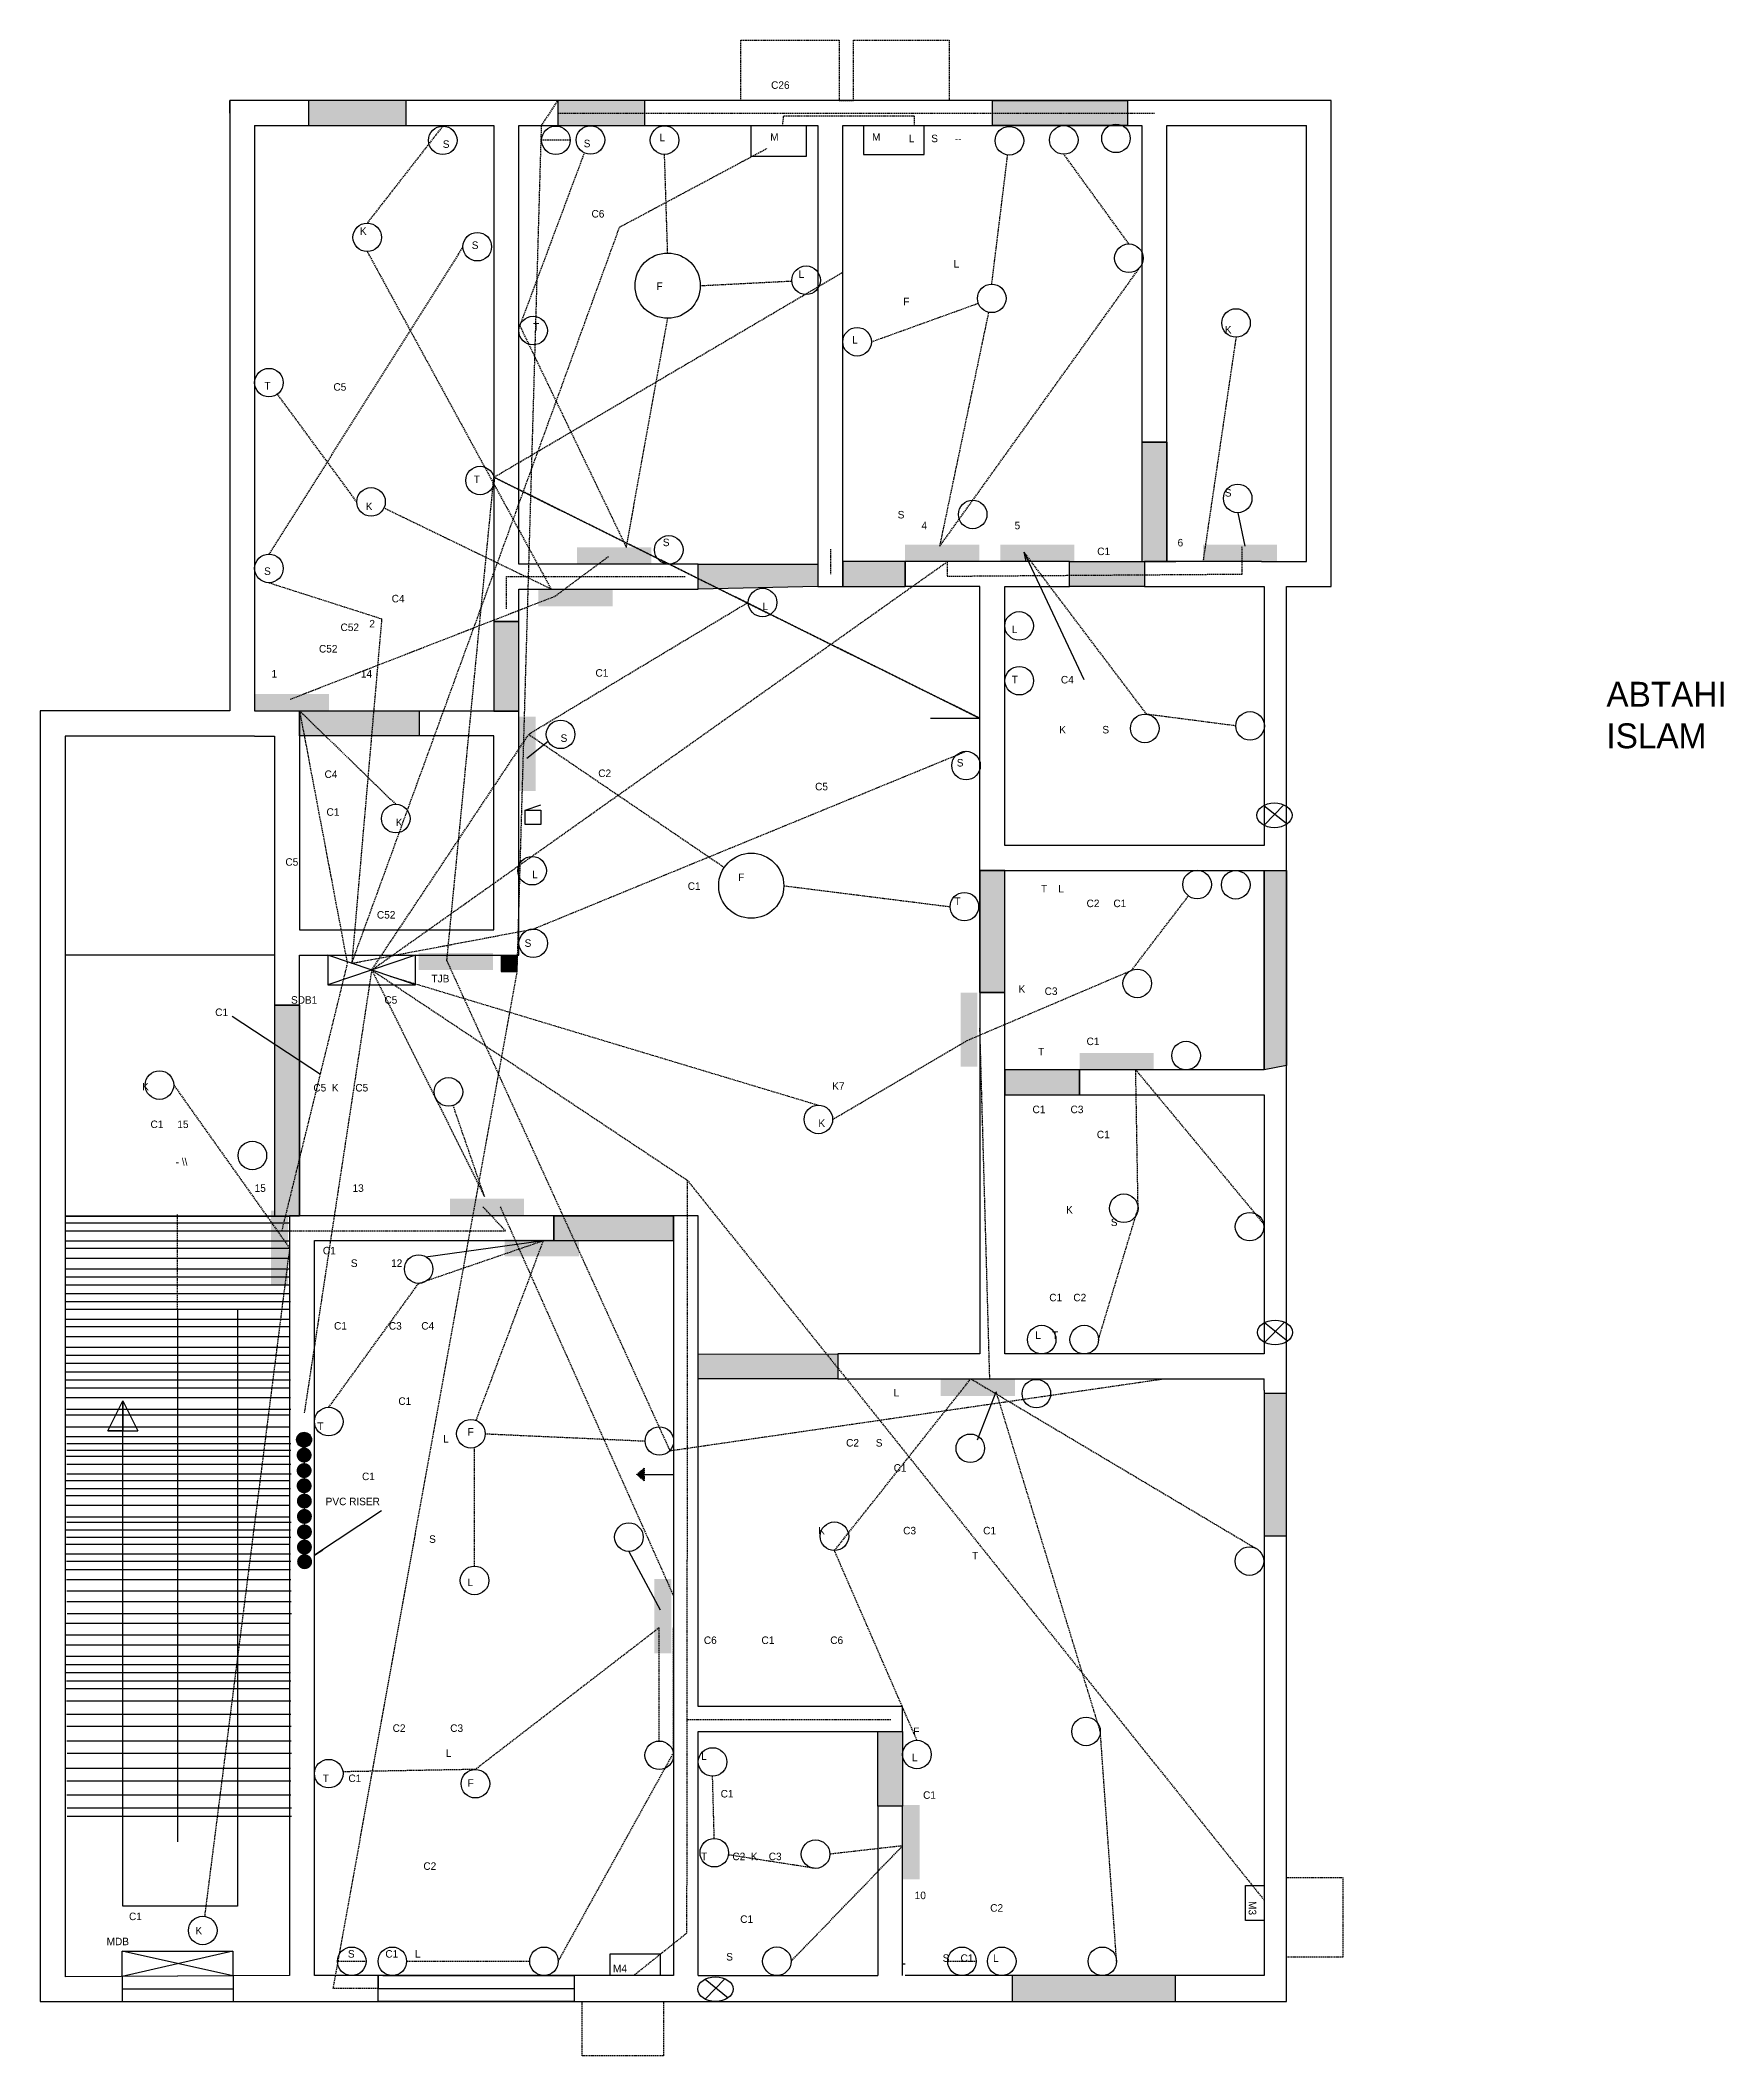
# Model space of a CAD drawing. Header units: inches. Extents: x 20 to 695, y 19 to 828.
import ezdxf

# ---------------------------------------------------------------- set-up
doc = ezdxf.new("R2010")
doc.units = ezdxf.units.IN
doc.header["$MEASUREMENT"] = 0
doc.linetypes.add('DASHED', pattern=[0.75, 0.5, -0.25])

msp = doc.modelspace()

# ---------------------------------------------------------------- hatches: boundary and pattern name
h = msp.add_hatch(color=256)
h.set_gradient(color1=(78, 102, 77), color2=(114, 148, 113), one_color=1, tint=0.51, name='INVCURVED')
h.paths.add_polyline_path([(166.48, 798.78), (166.48, 803.84), (127.25, 803.84), (127.25, 798.78)])
h.paths.add_polyline_path([(166.48, 793.78), (166.48, 798.78), (127.25, 798.78), (127.25, 793.78)])
h = msp.add_hatch(color=256)
h.set_gradient(color1=(3, 176, 23), color2=(9, 251, 37), one_color=1, tint=0.51, name='INVCURVED')
h.paths.add_polyline_path([(262.29, 798.78), (262.29, 803.84), (227.32, 803.84), (227.32, 798.78)])
h.paths.add_polyline_path([(262.29, 793.78), (262.29, 798.78), (227.32, 798.78), (227.32, 793.78)])
h = msp.add_hatch(color=256)
h.set_gradient(color1=(3, 176, 23), color2=(9, 251, 37), one_color=1, tint=0.51, name='INVCURVED')
h.paths.add_polyline_path([(455.89, 798.78), (455.89, 803.84), (401.68, 803.84), (401.68, 798.78)])
h.paths.add_polyline_path([(401.68, 798.78), (401.68, 793.78), (423.94, 793.78, -0.116663), (426.57, 793.78), (448.69, 793.78, -0.239467), (453.88, 793.78), (455.89, 793.78), (455.89, 798.78)])
h = msp.add_hatch(color=256)
h.set_gradient(color1=(107, 112, 5), color2=(237, 246, 65), one_color=1, tint=0.61, name='INVCURVED')
h.paths.add_polyline_path([(471.68, 666.78), (461.68, 666.78), (461.68, 618.78), (471.68, 618.78)])
h = msp.add_hatch(color=256)
h.set_gradient(color1=(219, 230, 219), color2=(79, 114, 79), one_color=1, tint=0.38, name='INVCURVED')
h.paths.add_polyline_path([(235, 624.57), (235, 617.78), (264.78, 617.78), (264.78, 624.57)])
h = msp.add_hatch(color=256)
h.set_gradient(color1=(219, 230, 219), color2=(79, 114, 79), one_color=1, tint=0.38, name='INVCURVED')
h.paths.add_polyline_path([(366.68, 625.57), (366.68, 618.78), (396.45, 618.78), (396.45, 625.57)])
h = msp.add_hatch(color=256)
h.set_gradient(color1=(219, 230, 219), color2=(79, 114, 79), one_color=1, tint=0.38, name='INVCURVED')
h.paths.add_polyline_path([(404.85, 625.57), (404.85, 618.78), (434.63, 618.78), (434.63, 625.57)])
h = msp.add_hatch(color=256)
h.set_gradient(color1=(219, 230, 219), color2=(79, 114, 79), one_color=1, tint=0.38, name='INVCURVED')
h.paths.add_polyline_path([(486.18, 625.57), (486.18, 618.78), (515.95, 618.78), (515.95, 625.57)])
h = msp.add_hatch(color=256)
h.set_gradient(color1=(25, 48, 179), color2=(63, 88, 228), one_color=1, tint=0.57, name='INVCURVED')
h.paths.add_polyline_path([(273.68, 346.23), (273.68, 356.23), (225.68, 356.23), (225.68, 346.23)])
h.paths.add_polyline_path([(123.68, 440.78), (113.68, 440.78), (113.68, 356.23), (119.68, 356.23), (123.68, 356.23)])
h.paths.add_polyline_path([(123.68, 558.92), (123.68, 548.92), (171.68, 548.92), (171.68, 558.92)])
h.paths.add_polyline_path([(211.68, 594.78), (201.68, 594.78), (201.68, 558.78), (211.68, 558.78)])
h.paths.add_polyline_path([(331.68, 608.78), (331.68, 617.78), (283.68, 617.78), (283.68, 607.78)])
h.paths.add_polyline_path([(366.68, 608.78), (366.68, 618.78), (341.68, 618.78), (341.68, 608.78)])
h.paths.add_polyline_path([(396.68, 445.78), (406.68, 445.78), (406.68, 494.78), (396.68, 494.78)])
h = msp.add_hatch(color=256)
h.set_gradient(color1=(83, 121, 83), one_color=1, tint=1, name='INVCURVED')
h.paths.add_polyline_path([(331.68, 608.78), (331.68, 617.78), (283.68, 617.78), (283.68, 607.78)])
h.paths.add_polyline_path([(123.68, 558.92), (123.68, 548.92), (171.68, 548.92), (171.68, 558.92)])
h.paths.add_polyline_path([(211.68, 594.78), (201.68, 594.78), (201.68, 558.78), (211.68, 558.78)])
h = msp.add_hatch(color=256)
h.set_gradient(color1=(133, 71, 105), color2=(178, 112, 149), one_color=1, tint=0.57, name='INVCURVED')
h.paths.add_polyline_path([(462.68, 608.78), (462.68, 618.78), (432.68, 618.78), (432.68, 608.78)])
h.paths.add_polyline_path([(436.68, 404.78), (436.68, 414.78), (406.68, 414.78), (406.68, 404.78)])
h.paths.add_polyline_path([(339.68, 290.78), (339.68, 300.78), (283.68, 300.67), (283.68, 290.78)])
h.paths.add_polyline_path([(355.68, 119.23), (365.68, 119.23), (365.68, 149.23), (355.68, 149.23)])
h = msp.add_hatch(color=256)
h.set_gradient(color1=(83, 121, 83), one_color=1, tint=1, name='INVCURVED')
h.paths.add_polyline_path([(341.68, 618.78), (341.68, 608.78), (366.68, 608.78), (366.68, 618.78)])
h = msp.add_hatch(color=256)
h.set_gradient(color1=(219, 230, 219), color2=(79, 114, 79), one_color=1, tint=0.38, name='INVCURVED')
h.paths.add_polyline_path([(219.52, 607.68), (219.52, 600.88), (249.29, 600.88), (249.29, 607.68)])
h = msp.add_hatch(color=256)
h.set_gradient(color1=(219, 230, 219), color2=(79, 114, 79), one_color=1, tint=0.38, name='INVCURVED')
h.paths.add_polyline_path([(105.68, 565.71), (105.68, 558.92), (135.45, 558.92), (135.45, 565.71)])
h = msp.add_hatch(color=256)
h.set_gradient(color1=(219, 230, 219), color2=(79, 114, 79), one_color=1, tint=0.38, name='INVCURVED')
h.paths.add_polyline_path([(218.48, 556.53), (211.68, 556.53), (211.68, 526.76), (218.48, 526.76)])
h = msp.add_hatch(color=256)
h.set_gradient(color1=(83, 121, 83), one_color=1, tint=1, name='INVCURVED')
h.paths.add_polyline_path([(396.68, 445.78), (406.68, 445.78), (406.68, 494.78), (396.68, 494.78)])
h = msp.add_hatch(color=256)
h.set_gradient(color1=(170, 8, 97), color2=(244, 16, 141), one_color=1, tint=0.51, name='INVCURVED')
h.paths.add_polyline_path([(514.68, 494.78), (510.68, 494.78), (510.68, 414.78), (514.68, 415.54)])
h.paths.add_polyline_path([(519.68, 494.78), (514.68, 494.78), (514.68, 415.54), (519.68, 416.5)])
h = msp.add_hatch(color=256)
h.set_gradient(color1=(219, 230, 219), color2=(79, 114, 79), one_color=1, tint=0.38, name='INVCURVED')
h.paths.add_polyline_path([(171.47, 461.66), (171.47, 454.86), (201.25, 454.86), (201.25, 461.66)])
h = msp.add_hatch(color=256)
h.set_gradient(color1=(15, 91, 103), color2=(81, 210, 230), one_color=1, tint=0.61, name='INVCURVED')
h.paths.add_polyline_path([(204.65, 460.78), (204.65, 454.2), (211, 454.2), (211, 460.78)])
h = msp.add_hatch(color=256)
h.set_gradient(color1=(219, 230, 219), color2=(79, 114, 79), one_color=1, tint=0.38, name='INVCURVED')
h.paths.add_polyline_path([(395.69, 445.78), (388.9, 445.78), (388.9, 416.01), (395.69, 416.01)])
h = msp.add_hatch(color=256)
h.set_gradient(color1=(83, 121, 83), one_color=1, tint=1, name='INVCURVED')
h.paths.add_polyline_path([(123.68, 440.78), (113.68, 440.78), (113.68, 356.23), (119.68, 356.23), (123.68, 356.23)])
h = msp.add_hatch(color=256)
h.set_gradient(color1=(219, 230, 219), color2=(79, 114, 79), one_color=1, tint=0.38, name='INVCURVED')
h.paths.add_polyline_path([(436.68, 421.57), (436.68, 414.78), (466.45, 414.78), (466.45, 421.57)])
h = msp.add_hatch(color=256)
h.set_gradient(color1=(219, 230, 219), color2=(79, 114, 79), one_color=1, tint=0.38, name='INVCURVED')
h.paths.add_polyline_path([(119.02, 358.27), (112.23, 358.27), (112.23, 328.49), (119.02, 328.49)])
h = msp.add_hatch(color=256)
h.set_gradient(color1=(219, 230, 219), color2=(79, 114, 79), one_color=1, tint=0.38, name='INVCURVED')
h.paths.add_polyline_path([(184.01, 363.03), (184.01, 356.23), (213.79, 356.23), (213.79, 363.03)])
h = msp.add_hatch(color=256)
h.set_gradient(color1=(198, 38, 6), one_color=1, tint=1, name='INVCURVED')
h.paths.add_polyline_path([(273.68, 346.23), (273.68, 356.23), (225.68, 356.23), (225.68, 346.23)])
h = msp.add_hatch(color=256)
h.set_gradient(color1=(219, 230, 219), color2=(79, 114, 79), one_color=1, tint=0.38, name='INVCURVED')
h.paths.add_polyline_path([(206.04, 346.79), (206.04, 339.99), (235.82, 339.99), (235.82, 346.79)])
h = msp.add_hatch(color=256)
h.set_gradient(color1=(219, 230, 219), color2=(79, 114, 79), one_color=1, tint=0.38, name='INVCURVED')
h.paths.add_polyline_path([(380.97, 290.68), (380.97, 283.88), (410.74, 283.88), (410.74, 290.68)])
h = msp.add_hatch(color=256)
h.set_gradient(color1=(7, 171, 147), color2=(15, 245, 211), one_color=1, tint=0.51, name='INVCURVED')
h.paths.add_polyline_path([(510.68, 227.67), (514.68, 227.67), (514.68, 284.82), (510.68, 284.82)])
h.paths.add_polyline_path([(519.68, 284.82), (514.68, 284.82), (514.68, 227.67), (519.68, 227.67)])
h = msp.add_hatch(color=6)
h.set_gradient(color1=(255, 0, 208), color2=(179, 0, 146), one_color=1, tint=0.35, name='INVCURVED')
h.paths.add_polyline_path([(128.51, 266.31, 1), (122.51, 266.31, 1)])
h = msp.add_hatch(color=6)
h.set_gradient(color1=(255, 0, 208), color2=(179, 0, 146), one_color=1, tint=0.35, name='INVCURVED')
h.paths.add_polyline_path([(128.53, 260.14, 1), (122.53, 260.14, 1)])
h = msp.add_hatch(color=6)
h.set_gradient(color1=(255, 0, 208), color2=(179, 0, 146), one_color=1, tint=0.35, name='INVCURVED')
h.paths.add_polyline_path([(128.53, 253.94, 1), (122.53, 253.94, 1)])
h = msp.add_hatch(color=6)
h.set_gradient(color1=(255, 0, 208), color2=(179, 0, 146), one_color=1, tint=0.35, name='INVCURVED')
h.paths.add_polyline_path([(128.53, 247.83, 1), (122.53, 247.83, 1)])
at = {"linetype": 'DASHED'}
h = msp.add_hatch(color=256, dxfattribs=at)
h.set_gradient(color1=(255, 255, 255), one_color=1, tint=1, name='INVCURVED')
h.paths.add_polyline_path([(261.96, 254.85), (258.96, 252.35), (261.96, 252.35)])
h.paths.add_polyline_path([(261.96, 252.35), (258.96, 252.35), (261.96, 249.85)])
h = msp.add_hatch(color=6)
h.set_gradient(color1=(255, 0, 208), color2=(179, 0, 146), one_color=1, tint=0.35, name='INVCURVED')
h.paths.add_polyline_path([(128.63, 241.69, 1), (122.63, 241.69, 1)])
h = msp.add_hatch(color=6)
h.set_gradient(color1=(255, 0, 208), color2=(179, 0, 146), one_color=1, tint=0.35, name='INVCURVED')
h.paths.add_polyline_path([(128.65, 235.52, 1), (122.65, 235.52, 1)])
h = msp.add_hatch(color=6)
h.set_gradient(color1=(255, 0, 208), color2=(179, 0, 146), one_color=1, tint=0.35, name='INVCURVED')
h.paths.add_polyline_path([(128.65, 229.32, 1), (122.65, 229.32, 1)])
h = msp.add_hatch(color=6)
h.set_gradient(color1=(255, 0, 208), color2=(179, 0, 146), one_color=1, tint=0.35, name='INVCURVED')
h.paths.add_polyline_path([(128.65, 223.22, 1), (122.65, 223.22, 1)])
h = msp.add_hatch(color=6)
h.set_gradient(color1=(255, 0, 208), color2=(179, 0, 146), one_color=1, tint=0.35, name='INVCURVED')
h.paths.add_polyline_path([(128.72, 217.35, 1), (122.72, 217.35, 1)])
h = msp.add_hatch(color=256)
h.set_gradient(color1=(219, 230, 219), color2=(79, 114, 79), one_color=1, tint=0.38, name='INVCURVED')
h.paths.add_polyline_path([(272.85, 210.4), (266.05, 210.4), (266.05, 180.63), (272.85, 180.63)])
h = msp.add_hatch(color=256)
h.set_gradient(color1=(219, 230, 219), color2=(79, 114, 79), one_color=1, tint=0.38, name='INVCURVED')
h.paths.add_polyline_path([(372.48, 119.68), (365.68, 119.68), (365.68, 89.9), (372.48, 89.9)])
h = msp.add_hatch(color=256)
h.set_gradient(color1=(171, 158, 7), color2=(245, 226, 15), one_color=1, tint=0.51, name='INVCURVED')
h.paths.add_polyline_path([(409.69, 51.23), (409.69, 45.78), (475.13, 45.78), (475.13, 51.23)])
h.paths.add_polyline_path([(475.13, 40.84), (475.13, 45.78), (409.69, 45.78), (409.69, 40.84)])

# ---------------------------------------------------------------- linework, layer by layer
for p, q in [((300.7, 803.84), (300.7, 828.04)), ((300.7, 828.04), (340.25, 828.04)), ((340.25, 828.04), (340.25, 803.84)), ((345.98, 803.84), (345.98, 828.04)), ((345.98, 828.04), (384.39, 828.04)), ((384.39, 828.04), (384.39, 803.84)), ((340.25, 803.84), (345.98, 803.84)), ((181.16, 793.61), (150.84, 754.68)), ((232.26, 787.9), (220.8, 787.9)), ((150.84, 743.22), (224.6, 607.78)), ((146.64, 642.77), (114.81, 686.01)), ((224.6, 607.78), (157.53, 640.27)), ((336.68, 623.78), (336.68, 613.78)), ((206.68, 599.78), (206.68, 612.78)), ((206.68, 612.78), (278.68, 612.78)), ((206.68, 599.78), (206.68, 599.78)), ((74.69, 318.68), (74.69, 356.68)), ((258.96, 252.35), (261.96, 254.85)), ((261.96, 252.35), (258.96, 252.35)), ((261.96, 249.85), (258.96, 252.35)), ((261.96, 249.85), (261.96, 254.85)), ((261.96, 254.85), (261.96, 252.35)), ((261.96, 254.85), (261.96, 249.85)), ((278.93, 154.04), (360.93, 154.04)), ((519.68, 90.63), (542.35, 90.63)), ((542.35, 90.63), (542.35, 58.6)), ((138.91, 56.96), (150.37, 56.96)), ((383.75, 56.96), (395.21, 56.96)), ((542.35, 58.6), (519.68, 58.6)), ((237.1, 19.07), (237.1, 40.84)), ((269.68, 40.84), (269.68, 19.07)), ((269.68, 19.07), (237.1, 19.07))]:
    msp.add_line(p, q, dxfattribs=at)
for p, q in [((95.68, 798.84), (95.68, 803.84)), ((95.68, 803.84), (95.68, 558.84)), ((537.68, 803.84), (95.68, 803.84)), ((127.25, 803.84), (127.25, 793.78)), ((166.48, 803.84), (127.25, 803.84)), ((166.48, 793.78), (166.48, 803.84)), ((227.32, 803.84), (227.32, 793.78)), ((262.29, 803.84), (227.32, 803.84)), ((262.29, 793.78), (262.29, 803.84)), ((401.68, 793.78), (401.68, 803.84)), ((401.68, 803.84), (455.89, 803.84)), ((455.89, 803.84), (455.89, 793.78)), ((537.68, 608.84), (537.68, 803.84)), ((105.68, 793.78), (201.68, 793.78)), ((105.68, 793.78), (105.68, 558.92)), ((127.25, 793.78), (166.48, 793.78)), ((201.68, 793.78), (201.68, 594.78)), ((211.68, 793.78), (331.68, 793.78)), ((211.68, 617.78), (211.68, 793.78)), ((227.32, 793.78), (262.29, 793.78)), ((304.83, 793.78), (304.83, 781.49)), ((327.14, 781.49), (327.14, 793.78)), ((331.68, 793.78), (331.68, 618.78)), ((341.68, 793.78), (461.68, 793.78)), ((341.68, 608.78), (341.68, 793.78)), ((350.03, 793.78), (350.03, 782.17)), ((374.29, 782.17), (374.29, 793.78)), ((455.89, 793.78), (401.68, 793.78)), ((461.68, 793.78), (461.68, 666.78)), ((471.68, 793.78), (527.68, 793.78)), ((471.68, 666.78), (471.68, 793.78)), ((527.68, 618.78), (527.68, 793.78)), ((304.83, 781.49), (327.14, 781.49)), ((350.03, 782.17), (374.29, 782.17)), ((461.68, 666.78), (471.68, 666.78)), ((461.68, 666.78), (471.68, 666.78)), ((461.68, 666.78), (461.68, 618.78)), ((471.68, 666.78), (461.68, 666.78)), ((471.68, 666.78), (471.68, 618.78)), ((471.68, 618.78), (471.68, 666.78)), ((500.12, 638.41), (502.95, 624.92)), ((283.68, 617.78), (211.68, 617.78)), ((283.68, 607.78), (283.68, 617.78)), ((283.68, 617.78), (331.68, 617.78)), ((283.68, 607.78), (283.68, 617.78)), ((331.68, 618.78), (331.68, 608.78)), ((331.68, 617.78), (331.68, 608.78)), ((366.68, 618.78), (341.68, 618.78)), ((341.68, 618.78), (341.68, 608.78)), ((432.68, 618.78), (366.68, 618.78)), ((366.68, 618.78), (366.68, 608.78)), ((366.68, 608.78), (366.68, 618.78)), ((432.68, 608.78), (432.68, 618.78)), ((432.68, 618.78), (462.68, 618.78)), ((432.68, 608.78), (432.68, 618.78)), ((461.68, 618.78), (471.68, 618.78)), ((509.68, 618.78), (462.68, 618.78)), ((462.68, 618.78), (462.68, 608.78)), ((462.68, 618.78), (462.68, 608.78)), ((462.68, 618.78), (475.26, 618.78)), ((471.68, 618.78), (462.68, 618.78)), ((509.68, 618.78), (527.68, 618.78)), ((211.68, 594.78), (211.68, 607.78)), ((211.68, 607.78), (283.68, 607.78)), ((331.68, 608.78), (283.68, 607.78)), ((331.68, 608.78), (341.68, 608.78)), ((341.68, 608.78), (366.68, 608.78)), ((396.68, 608.78), (366.68, 608.78)), ((396.68, 494.78), (396.68, 608.78)), ((406.68, 504.78), (406.68, 608.78)), ((406.68, 608.78), (432.68, 608.78)), ((462.68, 608.78), (432.68, 608.78)), ((462.68, 608.78), (505.68, 608.78)), ((505.68, 608.78), (510.68, 608.78)), ((510.68, 608.78), (510.68, 504.78)), ((519.68, 40.84), (519.68, 608.84)), ((519.68, 608.84), (537.68, 608.84)), ((201.68, 594.78), (211.68, 594.78)), ((201.68, 594.78), (211.68, 594.78)), ((201.68, 594.78), (201.68, 558.78)), ((211.68, 594.78), (201.68, 594.78)), ((211.68, 558.78), (211.68, 594.78)), ((396.68, 575.22), (396.68, 575.22)), ((396.68, 571.15), (396.68, 571.15)), ((95.68, 558.84), (19.68, 558.84)), ((19.68, 558.84), (19.68, 40.84)), ((105.68, 558.92), (123.68, 558.92)), ((123.68, 558.92), (123.68, 548.92)), ((123.68, 558.92), (171.68, 558.92)), ((123.68, 548.92), (123.68, 558.92)), ((171.68, 558.92), (171.68, 548.92)), ((211.68, 558.78), (171.68, 558.78)), ((171.68, 558.78), (171.68, 548.92)), ((201.68, 558.78), (211.68, 558.78)), ((211.68, 460.78), (211.68, 558.78)), ((396.68, 564.71), (396.68, 564.71)), ((376.82, 555.88), (396.79, 555.88)), ((105.68, 548.78), (29.68, 548.78)), ((29.68, 548.78), (29.68, 50.78)), ((105.68, 548.78), (113.68, 548.78)), ((113.68, 548.78), (113.68, 460.78)), ((123.68, 548.92), (123.68, 470.92)), ((171.68, 548.92), (123.68, 548.92)), ((201.68, 548.92), (171.68, 548.92)), ((201.68, 470.92), (201.68, 548.92)), ((223.5, 546.61), (214.94, 539.81)), ((214.22, 518.96), (220.5, 521.11)), ((214.22, 513.22), (214.22, 518.96)), ((214.4, 518.96), (220.5, 518.96)), ((220.5, 518.96), (220.5, 513.22)), ((510.67, 520.94), (519.97, 513.52)), ((518.66, 521.13), (510.71, 512.93)), ((220.5, 513.22), (214.22, 513.22)), ((510.68, 504.78), (406.68, 504.78)), ((396.68, 494.78), (510.68, 494.78)), ((396.68, 445.78), (396.68, 494.78)), ((396.68, 494.78), (396.68, 445.78)), ((406.68, 494.78), (396.68, 494.78)), ((406.68, 445.78), (406.68, 494.78)), ((510.68, 494.78), (510.68, 414.78)), ((510.68, 494.78), (519.68, 494.78)), ((510.68, 414.78), (510.68, 494.78)), ((519.68, 494.78), (519.68, 416.5)), ((123.68, 470.92), (201.68, 470.92)), ((113.68, 460.78), (29.68, 460.78)), ((113.68, 460.78), (113.68, 440.78)), ((123.68, 440.78), (123.68, 460.78)), ((123.68, 460.78), (211.68, 460.78)), ((135.04, 460.78), (135.04, 448.95)), ((170.23, 460.78), (135.04, 448.95)), ((170.23, 448.95), (135.04, 460.78)), ((170.23, 448.95), (170.23, 460.78)), ((204.65, 460.78), (204.65, 454.2)), ((204.65, 454.2), (211, 454.2)), ((211, 454.2), (211, 460.78)), ((135.04, 448.95), (170.23, 448.95)), ((135.04, 448.95), (170.23, 448.95)), ((406.68, 445.78), (396.68, 445.78)), ((396.68, 445.78), (396.68, 300.78)), ((396.68, 445.78), (406.68, 445.78)), ((406.68, 404.78), (406.68, 445.78)), ((113.68, 440.78), (123.68, 440.78)), ((113.68, 440.78), (123.68, 440.78)), ((123.68, 440.78), (113.68, 440.78)), ((113.68, 440.78), (113.68, 356.11)), ((123.68, 440.78), (123.68, 356.23)), ((123.68, 356.23), (123.68, 440.78)), ((436.68, 414.78), (406.68, 414.78)), ((406.68, 414.78), (406.68, 404.78)), ((510.68, 414.78), (436.68, 414.78)), ((436.68, 414.78), (436.68, 404.78)), ((436.68, 404.78), (436.68, 414.78)), ((519.68, 416.5), (510.68, 414.78)), ((406.68, 300.78), (406.68, 404.78)), ((406.68, 404.78), (436.68, 404.78)), ((436.68, 404.78), (510.68, 404.78)), ((510.68, 404.78), (510.68, 300.78)), ((29.68, 356.23), (119.68, 356.23)), ((29.69, 356.11), (119.69, 356.11)), ((113.68, 356.11), (123.68, 356.23)), ((225.68, 356.23), (119.68, 356.23)), ((119.68, 356.23), (119.68, 51.23)), ((225.68, 346.23), (225.68, 356.23)), ((225.68, 356.23), (273.68, 356.23)), ((273.68, 356.23), (225.68, 356.23)), ((225.68, 356.23), (225.68, 346.23)), ((283.68, 356.23), (273.68, 356.23)), ((273.68, 356.23), (273.68, 51.23)), ((273.68, 346.23), (273.68, 356.23)), ((283.68, 159.23), (283.68, 356.23)), ((29.69, 353.36), (119.69, 353.36)), ((29.69, 350.14), (119.69, 350.14)), ((29.81, 346.2), (119.81, 346.2)), ((29.95, 343.25), (119.95, 343.25)), ((129.68, 341.23), (129.68, 346.23)), ((129.68, 346.23), (225.68, 346.23)), ((129.68, 51.23), (129.68, 341.23)), ((174.39, 339.74), (221.46, 346.23)), ((225.68, 346.23), (273.68, 346.23)), ((29.68, 339.22), (119.95, 339.22)), ((29.74, 334.86), (119.74, 334.86)), ((29.68, 328.49), (119.68, 328.49)), ((29.87, 331.65), (119.87, 331.65)), ((29.95, 324.99), (119.95, 324.99)), ((29.69, 318.68), (119.69, 318.68)), ((30.08, 321.78), (120.08, 321.78)), ((74.69, 318.68), (74.69, 104.87)), ((98.76, 318.68), (98.76, 79.05)), ((29.68, 307.77), (119.95, 307.77)), ((29.81, 314.74), (119.81, 314.74)), ((29.95, 311.8), (119.95, 311.8)), ((510.89, 313.36), (520.19, 305.94)), ((518.88, 313.56), (510.93, 305.36)), ((29.74, 303.4), (119.74, 303.4)), ((29.87, 300.2), (119.87, 300.2)), ((283.68, 290.78), (283.66, 300.67)), ((283.68, 300.67), (339.68, 300.78)), ((396.68, 300.78), (339.68, 300.78)), ((339.68, 300.78), (339.68, 290.78)), ((339.68, 300.78), (339.68, 290.78)), ((510.68, 300.78), (406.68, 300.78)), ((29.68, 297.04), (119.68, 297.04)), ((29.95, 293.53), (119.95, 293.53)), ((29.89, 287.17), (119.89, 287.17)), ((30.01, 283.23), (120.01, 283.23)), ((30.08, 290.33), (120.08, 290.33)), ((339.68, 290.78), (283.68, 290.78)), ((339.68, 290.78), (510.68, 290.78)), ((395.66, 266.27), (403.24, 285.6)), ((510.68, 286.23), (510.68, 290.78)), ((510.68, 286.23), (510.68, 51.23)), ((519.68, 284.82), (510.68, 284.82)), ((510.68, 284.82), (510.68, 227.67)), ((519.68, 227.67), (519.68, 284.82)), ((29.95, 276.25), (119.95, 276.25)), ((30.15, 278.6), (120.15, 278.6)), ((46.82, 269.9), (52.82, 281.9)), ((52.82, 79.05), (52.82, 281.9)), ((52.82, 281.9), (52.82, 269.9)), ((52.82, 281.9), (58.82, 269.9)), ((29.68, 271.54), (119.68, 271.54)), ((29.8, 267.6), (119.8, 267.6)), ((52.82, 269.9), (46.82, 269.9)), ((46.82, 269.9), (58.82, 269.9)), ((29.95, 259.68), (119.95, 259.68)), ((30.25, 264.85), (120.25, 264.85)), ((30.26, 262.06), (120.26, 262.06)), ((30.25, 256.49), (120.25, 256.49)), ((30.37, 252.56), (120.37, 252.56)), ((261.96, 252.35), (273.68, 252.35)), ((29.68, 243.96), (119.68, 243.96)), ((29.95, 249.99), (119.95, 249.99)), ((30.08, 246.78), (120.08, 246.78)), ((29.8, 240.02), (119.8, 240.02)), ((29.94, 235.38), (119.94, 235.38)), ((30.01, 230.15), (120.01, 230.15)), ((30.15, 227.2), (120.15, 227.2)), ((30.33, 233.19), (120.33, 233.19)), ((510.68, 227.67), (519.68, 227.67)), ((29.89, 224.4), (119.89, 224.4)), ((30.01, 220.46), (120.01, 220.46)), ((255.82, 221.49), (268.42, 198)), ((30.07, 214.17), (120.07, 214.17)), ((30.15, 217.51), (120.15, 217.51)), ((30.19, 210.24), (120.19, 210.24)), ((30.33, 205.6), (120.33, 205.6)), ((30.31, 201.41), (120.31, 201.41)), ((30.51, 196.52), (120.51, 196.52)), ((29.68, 187.95), (119.68, 187.95)), ((29.95, 192.66), (119.95, 192.66)), ((29.8, 184.01), (119.8, 184.01)), ((29.94, 179.37), (119.94, 179.37)), ((29.95, 176.08), (119.95, 176.08)), ((30.08, 172.88), (120.08, 172.88)), ((29.95, 166.39), (119.95, 166.39)), ((30.15, 169.51), (120.15, 169.51)), ((30.13, 156.17), (120.13, 156.17)), ((30.15, 161.5), (120.15, 161.5)), ((365.68, 159.23), (283.68, 159.23)), ((365.68, 149.23), (365.68, 159.23)), ((30.33, 151.28), (120.33, 151.28)), ((283.68, 51.23), (283.68, 149.23)), ((283.68, 149.23), (365.68, 149.23)), ((355.68, 119.23), (355.68, 149.23)), ((355.68, 149.23), (365.68, 149.23)), ((365.68, 149.23), (365.68, 119.23)), ((30.31, 145.4), (120.31, 145.4)), ((30.51, 140.51), (120.51, 140.51)), ((30.07, 134.54), (120.07, 134.54)), ((30.25, 123.77), (120.25, 123.77)), ((30.26, 129.33), (120.26, 129.33)), ((30.44, 118.57), (120.44, 118.57)), ((30.51, 115.2), (120.51, 115.2)), ((365.68, 119.23), (355.68, 119.23)), ((355.68, 119.23), (355.68, 51.23)), ((365.68, 119.23), (355.68, 119.23)), ((365.68, 51.23), (365.68, 119.23)), ((503.2, 73.38), (503.2, 87.34)), ((503.2, 87.34), (510.68, 87.34)), ((98.76, 79.05), (52.82, 79.05)), ((510.68, 73.38), (503.2, 73.38)), ((52.57, 50.89), (52.57, 60.98)), ((52.57, 60.98), (96.86, 60.98)), ((96.91, 51.12), (52.57, 60.98)), ((52.57, 60.98), (96.86, 60.98)), ((96.86, 60.98), (52.57, 50.89)), ((96.86, 60.98), (96.91, 51.12)), ((248.34, 51.23), (248.34, 59.92)), ((248.34, 59.92), (268.4, 59.92)), ((268.4, 59.92), (268.4, 51.23)), ((119.68, 51.23), (29.68, 50.78)), ((273.68, 51.23), (129.68, 51.23)), ((283.68, 51.23), (355.68, 51.23)), ((286.38, 49.77), (295.68, 42.35)), ((294.37, 49.96), (286.42, 41.76)), ((366.68, 55.78), (365.68, 55.78)), ((510.68, 51.23), (366.68, 51.23)), ((409.69, 51.23), (409.69, 40.84)), ((475.13, 51.23), (409.69, 51.23)), ((475.13, 40.84), (475.13, 51.23)), ((19.68, 40.84), (519.68, 40.84)), ((409.69, 40.84), (475.13, 40.84)), ((519.68, 40.84), (519.68, 40.84))]:
    msp.add_line(p, q)
at = {"color": 4, "linetype": 'DASHED'}
for p, q in [((220.8, 793.78), (227.32, 803.84)), ((227.32, 803.84), (227.32, 798.76)), ((211, 454.2), (220.8, 793.78)), ((227.32, 798.76), (466.68, 798.78)), ((116.63, 350.14), (142.9, 457.22)), ((137.18, 46.04), (211, 454.2)), ((155.19, 46.04), (137.18, 46.04))]:
    msp.add_line(p, q, dxfattribs=at)
at = {"color": 3, "linetype": 'DASHED'}
for p, q in [((317.51, 793.78), (317.95, 797.68)), ((317.95, 797.68), (370.3, 797.68)), ((370.3, 797.68), (370.3, 793.78)), ((252.13, 753.07), (311.15, 784.61)), ((144.65, 457.55), (252.13, 753.07)), ((189.27, 745.19), (111.41, 621.78)), ((111.41, 610.32), (156.64, 595.84)), ((156.64, 595.84), (144.65, 457.55)), ((217.44, 471.3), (391.12, 542.66)), ((144.65, 457.55), (217.44, 471.3)), ((152.63, 454.86), (279.26, 370.5)), ((279.26, 370.5), (510.68, 81.56)), ((279.26, 370.5), (279.26, 322.78)), ((278.93, 322.78), (278.93, 322.78)), ((279.26, 322.78), (279, 68.2)), ((279, 68.2), (257.83, 51.23))]:
    msp.add_line(p, q, dxfattribs=at)
at = {"color": 0, "linetype": 'DASHED'}
for p, q in [((237.71, 782.29), (212.04, 713.51)), ((271.4, 742.62), (270.14, 782.24)), ((401.44, 730.17), (407.82, 782.03)), ((456.45, 746.31), (430.34, 782.33)), ((380.63, 625.05), (461.11, 737.24)), ((284.47, 729.55), (321.24, 731.43)), ((353.14, 707.01), (396.05, 722.5)), ((212.04, 713.51), (254.83, 624.46)), ((254.83, 624.46), (271.4, 716.48)), ((380.63, 625.05), (400.26, 718.84)), ((499.44, 708.84), (486.18, 618.78)), ((463.59, 557.51), (414.38, 622.6)), ((303.74, 602.37), (215.64, 549.44)), ((123.68, 558.92), (162.31, 521.37)), ((499.36, 552.85), (463.59, 557.51)), ((215.64, 549.44), (294.12, 496.04)), ((318, 488.69), (384.72, 480.28)), ((457.55, 454.74), (480.37, 484.62)), ((391.51, 426.55), (457.55, 454.74)), ((460.16, 359.24), (459.2, 414.78)), ((459.2, 414.78), (510.68, 352.78)), ((73.22, 408.67), (119.68, 343.25)), ((197.93, 363.88), (185.32, 400.5)), ((444.26, 306.51), (460.16, 359.24)), ((119.68, 343.25), (85.57, 75)), ((171.49, 329.08), (221.46, 346.23)), ((221.46, 346.23), (194.45, 274.08)), ((135.41, 279.32), (171.49, 329.08)), ((338.31, 221.83), (393.02, 290.78)), ((393.02, 290.78), (507.76, 222.5)), ((444.99, 149.21), (403.24, 285.6)), ((198.17, 268.71), (262.34, 265.8)), ((193.9, 215.55), (193.9, 263.17)), ((371.41, 145.69), (338.31, 221.83)), ((268.01, 190.86), (194.26, 133.97)), ((268.01, 145.38), (268.01, 190.86)), ((273.68, 140.47), (273.68, 190.86)), ((451.53, 56.96), (444.99, 149.21)), ((227.5, 56.96), (273.68, 140.47)), ((194.26, 133.97), (141.09, 133.02)), ((290.1, 106.28), (289.41, 131.25)), ((330.72, 94.23), (295.76, 99.67)), ((320.94, 56.99), (365.68, 103.3)), ((365.68, 103.3), (336.45, 99.96)), ((166.65, 56.96), (216.04, 56.96))]:
    msp.add_line(p, q, dxfattribs=at)
at = {"color": 64, "linetype": 'DASHED'}
for p, q in [((201.68, 652.66), (341.68, 734.97)), ((182.79, 458.51), (201.68, 652.66)), ((201.68, 652.66), (396.68, 555.88)), ((396.68, 555.88), (201.68, 652.66)), ((182.79, 458.51), (272.27, 261.91)), ((272.27, 261.91), (470.18, 290.74))]:
    msp.add_line(p, q, dxfattribs=at)
at = {"color": 20, "linetype": 'DASHED'}
for p, q in [((501.92, 613.78), (501.84, 624.69)), ((152.63, 454.86), (383.61, 618.78)), ((226.16, 604.9), (247.68, 620.9)), ((383.61, 618.78), (383.61, 612.94)), ((383.61, 612.94), (501.92, 613.78)), ((119.99, 563.56), (226.16, 604.9)), ((123.68, 558.92), (142.9, 457.22)), ((152.63, 454.86), (215.64, 549.44)), ((152.63, 454.86), (197.93, 363.88)), ((159.79, 452.46), (331.86, 400.61)), ((400.64, 290.78), (396.68, 431.51)), ((337.59, 394.88), (391.51, 426.55)), ((206.34, 350.14), (197.25, 359.82)), ((204.21, 359.82), (273.68, 203.73)), ((116.63, 350.14), (206.34, 350.14))]:
    msp.add_line(p, q, dxfattribs=at)
at = {"color": 20}
for p, q in [((438.58, 571.33), (414.38, 622.6)), ((414.38, 622.6), (416.19, 618.78)), ((415.28, 618.78), (414.38, 622.6)), ((416.19, 618.78), (415.28, 618.78)), ((116.63, 350.14), (116.63, 350.14))]:
    msp.add_line(p, q, dxfattribs=at)
at = {"color": 6, "linetype": 'DASHED'}
msp.add_line((152.63, 454.86), (125.55, 276.91), dxfattribs=at)
at = {"color": 4}
msp.add_line((96.65, 436.39), (132.07, 413.06), dxfattribs=at)
at = {"color": 6}
msp.add_line((125.51, 266.31), (125.51, 216.24), dxfattribs=at)
at = {"color": 0}
for p, q in [((156.51, 237.82), (129.68, 219.91)), ((129.68, 219.91), (133.07, 222.18)), ((129.68, 219.91), (129.68, 219.91)), ((129.68, 219.91), (129.68, 219.91)), ((129.68, 219.91), (129.68, 219.91)), ((129.68, 219.91), (129.68, 219.91)), ((129.68, 219.91), (129.68, 219.91)), ((129.68, 219.91), (129.68, 219.91))]:
    msp.add_line(p, q, dxfattribs=at)
at = {"color": 3}
for p, q in [((97.17, 51.12), (52.57, 50.89)), ((52.57, 50.89), (52.57, 40.84)), ((52.57, 50.89), (52.57, 45.87)), ((97.22, 40.84), (97.17, 51.12)), ((155.19, 40.84), (155.19, 51.23)), ((155.19, 51.23), (155.19, 46.04)), ((157.16, 51.23), (233.89, 51.23)), ((233.89, 51.23), (233.89, 40.84)), ((52.57, 45.87), (97.19, 45.87)), ((52.57, 40.84), (97.22, 40.84)), ((155.19, 46.04), (233.89, 46.04)), ((233.89, 40.84), (155.19, 40.84))]:
    msp.add_line(p, q, dxfattribs=at)
for centre, radius in [((181.16, 787.88), 5.73), ((226.53, 787.9), 5.73), ((240.42, 788.02), 5.73), ((270.14, 787.97), 5.73), ((408.52, 787.72), 5.73), ((430.34, 788.06), 5.73), ((451.28, 788.67), 5.73), ((150.84, 748.95), 5.73), ((195, 745.19), 5.73), ((456.45, 740.58), 5.73), ((271.4, 729.55), 13.07), ((326.96, 731.72), 5.73), ((401.44, 724.45), 5.73), ((499.44, 714.57), 5.73), ((217.41, 711.51), 5.73), ((347.41, 707.01), 5.73), ((111.41, 690.62), 5.73), ((196.1, 651.34), 5.73), ((152.37, 642.77), 5.73), ((500.12, 644.14), 5.73), ((393.78, 637.72), 5.73), ((271.86, 623.51), 5.73), ((111.41, 616.05), 5.73), ((309.47, 602.37), 5.73), ((412.41, 592.99), 5.73), ((412.47, 570.98), 5.73), ((505.09, 552.85), 5.73), ((228.44, 549.44), 5.73), ((462.85, 551.83), 5.73), ((391.12, 536.93), 5.73), ((162.31, 515.64), 5.73), ((304.93, 488.69), 13.07), ((217.02, 494.72), 5.73), ((483.85, 489.17), 5.73), ((499.33, 489.05), 5.73), ((390.44, 480.28), 5.73), ((217.44, 465.57), 5.73), ((459.8, 449.47), 5.73), ((479.41, 420.51), 5.73), ((67.49, 408.67), 5.73), ((183.45, 405.92), 5.73), ((331.86, 394.88), 5.73), ((104.76, 380.4), 5.73), ((454.43, 359.24), 5.73), ((504.88, 351.83), 5.73), ((171.49, 334.81), 5.73), ((421.47, 306.51), 5.73), ((438.53, 306.51), 5.73), ((419.34, 284.82), 5.73), ((135.41, 273.59), 5.73), ((192.44, 268.71), 5.73), ((268.07, 265.8), 5.73), ((392.83, 262.88), 5.73), ((255.82, 227.22), 5.73), ((338.31, 227.56), 5.73), ((504.83, 217.58), 5.73), ((193.9, 209.82), 5.73), ((439.26, 149.21), 5.73), ((371.41, 139.96), 5.73), ((135.41, 132.29), 5.73), ((268.01, 139.65), 5.73), ((289.41, 136.97), 5.73), ((194.26, 128.24), 5.73), ((290.1, 100.55), 5.73), ((330.72, 99.96), 5.73), ((84.85, 69.32), 5.73), ((144.64, 56.96), 5.73), ((160.92, 56.96), 5.73), ((221.77, 56.96), 5.73), ((315.21, 56.99), 5.73), ((389.48, 56.96), 5.73), ((405.44, 56.96), 5.73), ((445.8, 56.96), 5.73)]:
    msp.add_circle(centre, radius)
at = {"color": 6}
msp.add_circle((125.51, 266.31), 3, dxfattribs=at)
for centre in [(514.86, 516.95), (515.09, 309.37), (290.58, 45.78)]:
    msp.add_ellipse(centre, major_axis=(7.06, 0), ratio=0.702876)

# ---------------------------------------------------------------- texts
at = {"color": 3, "linetype": 'DASHED', "char_height": 3.02, "attachment_point": 1}
for s, insert, width in [('C26', (312.9, 811.58), 25.5365), ('  M', (310.29, 790.76), 12.2016), ('M', (353.41, 790.75), 20.8765), ('\\P  C6', (238.6, 764.94), 15.1985), ('S', (192.78, 747.31), 4.7545), ('C5', (137.29, 690.41), 10.4594), ('S', (109.46, 616.46), 1.95), ('C52', (140.14, 593.93), 12.6784), ('S', (387.4, 539.56), 5.9585), ('C5', (330.55, 530.01), 20.031), ('C52', (154.74, 478.52), 21.1437), ('S', (214, 467.17), 7.5215), (' M4', (248.34, 55.58), 16.0873)]:
    msp.add_mtext(s, dxfattribs=dict(at, insert=insert, width=width))
at = {"char_height": 3.02, "attachment_point": 1}
for s, insert in [('S', (181.16, 787.88)), ('T  ', (193.61, 653.3))]:
    msp.add_mtext(s, dxfattribs=dict(at, insert=insert))
at = {"color": 0, "char_height": 3.02, "attachment_point": 1}
for s, insert, width in [('S', (237.71, 788.13), 2.7097), ('L', (268.11, 790.51), 4.1603), (' L', (322.8, 735.66), 8.3169), ('L', (345.45, 709.33), 3.5087), (' S', (268.32, 628.01), 7.0832), ('\\P\\P\\PC1\\P\\P\\P\\P\\P\\P\\P\\P C2\\P\\P\\P\\P\\P\\P\\P\\P\\P                                 C1', (242.43, 590.72), 142.2812), ('F', (299.68, 493.57), 5.2521), ('F\\P\\P\\P\\P\\P\\P\\P\\P\\P\\P\\P\\PL\\P\\P\\P\\P\\P\\P\\P\\P\\P\\P\\P\\P\\P\\P\\P\\PF', (191.1, 270.99), 4.2503)]:
    msp.add_mtext(s, dxfattribs=dict(at, insert=insert, width=width))
at = {"color": 0, "linetype": 'DASHED', "char_height": 3.02, "attachment_point": 1}
for s, insert, width in [('                    L      S      --\\P\\P\\P\\P\\P\\P\\P\\P\\P\\P                                    L\\P\\P\\P                  F\\P\\P\\P\\P\\P\\P\\P\\P\\P\\P\\P\\P\\P\\P\\P\\P\\P                S', (345.73, 790.16), 110.8407), ('\\P \\P  K\\P\\P\\P\\P\\P\\P\\P\\P\\P\\P\\P\\P\\P  S', (492.7, 723.43), 19.0962), ('\\P\\PL\\P\\P\\P\\PT\\P\\P\\P\\P                 K             S', (409.46, 603.18), 98.8394), ('\\P                                T    L\\P T\\P\\P\\P\\P\\P\\P\\P                        K\\P\\P\\P\\P\\P                               T\\P                              ', (385.27, 494.06), 122.2317), ('                 C2     C1\\P\\P\\P\\P\\P\\P\\P  C3\\P\\P      \\P \\P                 C1', (420.41, 483.11), 80.4803), ('  \\P\\P   K\\P\\P\\P      C1     15\\P\\P\\P               - \\\\\\\\', (57.16, 419.61), 56.5217), ('C1         C3 \\P\\P                       C1\\P\\P\\P\\P\\P\\P            K\\P                            S\\P\\P\\P\\P\\P\\P      C1    C2\\P\\P\\P L    T', (417.79, 400.41), 91.185), ('   C1\\P             S            12\\P\\P\\P\\P\\P       C1               C3       C4\\P\\P\\P\\P\\P\\P                              C1\\P\\P T   \\P                                              L\\P\\P\\P                 C1\\P\\P    PVC RISER\\P\\P\\P                                         S \\P                                             ', (129.68, 343.73), 142.5931), ('                             L\\P\\P\\P\\P            C2      S\\P\\P                             C1  \\P\\P\\P\\P\\P  K                            C3                        C1\\P\\P                                                         T\\P\\P\\P\\P\\P\\P\\P\\P\\P\\P\\P\\P\\P\\P                                    F', (329.54, 286.72), 176.9886), ('  C6                C1                    C6       ', (283.68, 187.35), 145.8002), ('                         C2                C3      \\P \\P                                            L\\P \\PT       C1              \\P\\P\\P\\P\\P\\P\\P                                    C2\\P\\P\\P\\P\\P\\P\\P         S           C1      L\\P                       ', (132.99, 152.06), 140.6861), ('\\P L\\P\\P\\P        C1\\P\\P\\P\\P\\P T         C2  K    C3\\P\\P\\P\\P\\P               C1\\P\\P\\P          S', (283.68, 145.87), 72), ('\\PL     \\P\\P\\P    C1\\P\\P\\P\\P\\P\\P\\P\\P 10\\P                            C2\\P\\P\\P\\P           S    C1       L', (369.4, 145.33), 90.3117)]:
    msp.add_mtext(s, dxfattribs=dict(at, insert=insert, width=width))
at = {"attachment_point": 1}
for s, insert, char_height, width in [(' K', (146.76, 752.97), 3.02, 1.4210854715202e-14), ('F', (266.93, 730.87), 3.02, 5.8151), ('T', (217.41, 714.53), 3.02, 1.7974), ('T', (109.61, 690.89), 3.02, 1.7974), ('\\P K', (149.15, 647.5), 3.02, 8.9565), ('ABTAHI ISLAM', (648.05, 570.53), 10, 38.8245), ('C1', (134.51, 519.79), 3.02, 5.9281), ('K7', (337.43, 409.81), 3.02, 15.1924)]:
    msp.add_mtext(s, dxfattribs=dict(at, insert=insert, char_height=char_height, width=width))
at = {"color": 20, "linetype": 'DASHED', "char_height": 3.02, "attachment_point": 1}
for s, insert, width in [('4', (373.23, 634.78), 22.3549), ('\\P C1', (442.63, 629.45), 12.0116), ('6', (476, 627.91), 6.6968)]:
    msp.add_mtext(s, dxfattribs=dict(at, insert=insert, width=width))
at = {"color": 20, "linetype": 'DASHED', "insert": (410.6, 634.78), "char_height": 3.02, "attachment_point": 1}
msp.add_mtext('5', dxfattribs=at)
at = {"color": 4, "insert": (105.68, 605.45), "char_height": 3.02, "width": 168, "attachment_point": 1}
msp.add_mtext('                                                 {\\C20;C4\\P\\P                                         2\\P\\P                       C52\\P\\P      1                              14\\P\\P\\P\\P\\P\\P                        \\P\\P                         C4\\P\\P\\P\\P\\P\\P\\P           C5\\P\\P\\P\\P\\P\\P\\P\\P\\P\\P\\P             SDB1                        C5\\P\\P\\P\\P\\P\\P\\P                     C5  K      C5\\P\\P\\P\\P\\P\\P\\P\\P15                               13}', dxfattribs=at)
at = {"color": 0, "char_height": 3.02, "attachment_point": 1}
for s, insert in [('L', (309.47, 602.37)), ('S', (228.44, 549.44)), ('L', (217.02, 494.72))]:
    msp.add_mtext(s, dxfattribs=dict(at, insert=insert))
at = {"color": 20, "insert": (428.06, 572.9), "char_height": 3.02, "width": 18.4115, "attachment_point": 1}
msp.add_mtext(' C4', dxfattribs=at)
at = {"color": 4, "insert": (162.31, 515.64), "char_height": 3.02, "attachment_point": 1}
msp.add_mtext('{\\C256;K}', dxfattribs=at)
at = {"color": 64, "insert": (176.64, 452.92), "char_height": 3.02, "width": 28.0278, "attachment_point": 1}
msp.add_mtext('TJB', dxfattribs=at)
at = {"color": 4, "linetype": 'DASHED', "insert": (88.72, 444.44), "char_height": 3.02, "width": 7.9321, "attachment_point": 1}
msp.add_mtext('\\P C1', dxfattribs=at)
at = {"color": 64, "insert": (331.86, 394.88), "char_height": 3.02, "attachment_point": 1}
msp.add_mtext('{\\C256;K}', dxfattribs=at)
at = {"color": 6, "linetype": 'DASHED', "char_height": 3.02, "attachment_point": 1}
for s, insert, width in [('            C1\\P\\P    MDB', (41.8, 76.5), 46.0002), ('K', (81.92, 70.76), 2.931)]:
    msp.add_mtext(s, dxfattribs=dict(at, insert=insert, width=width))
at = {"color": 3, "linetype": 'DASHED', "insert": (507.54, 81.11), "char_height": 3.02, "width": 13.1731, "attachment_point": 1, "rotation": 270}
msp.add_mtext('M3', dxfattribs=at)

doc.saveas('drawing.dxf')
